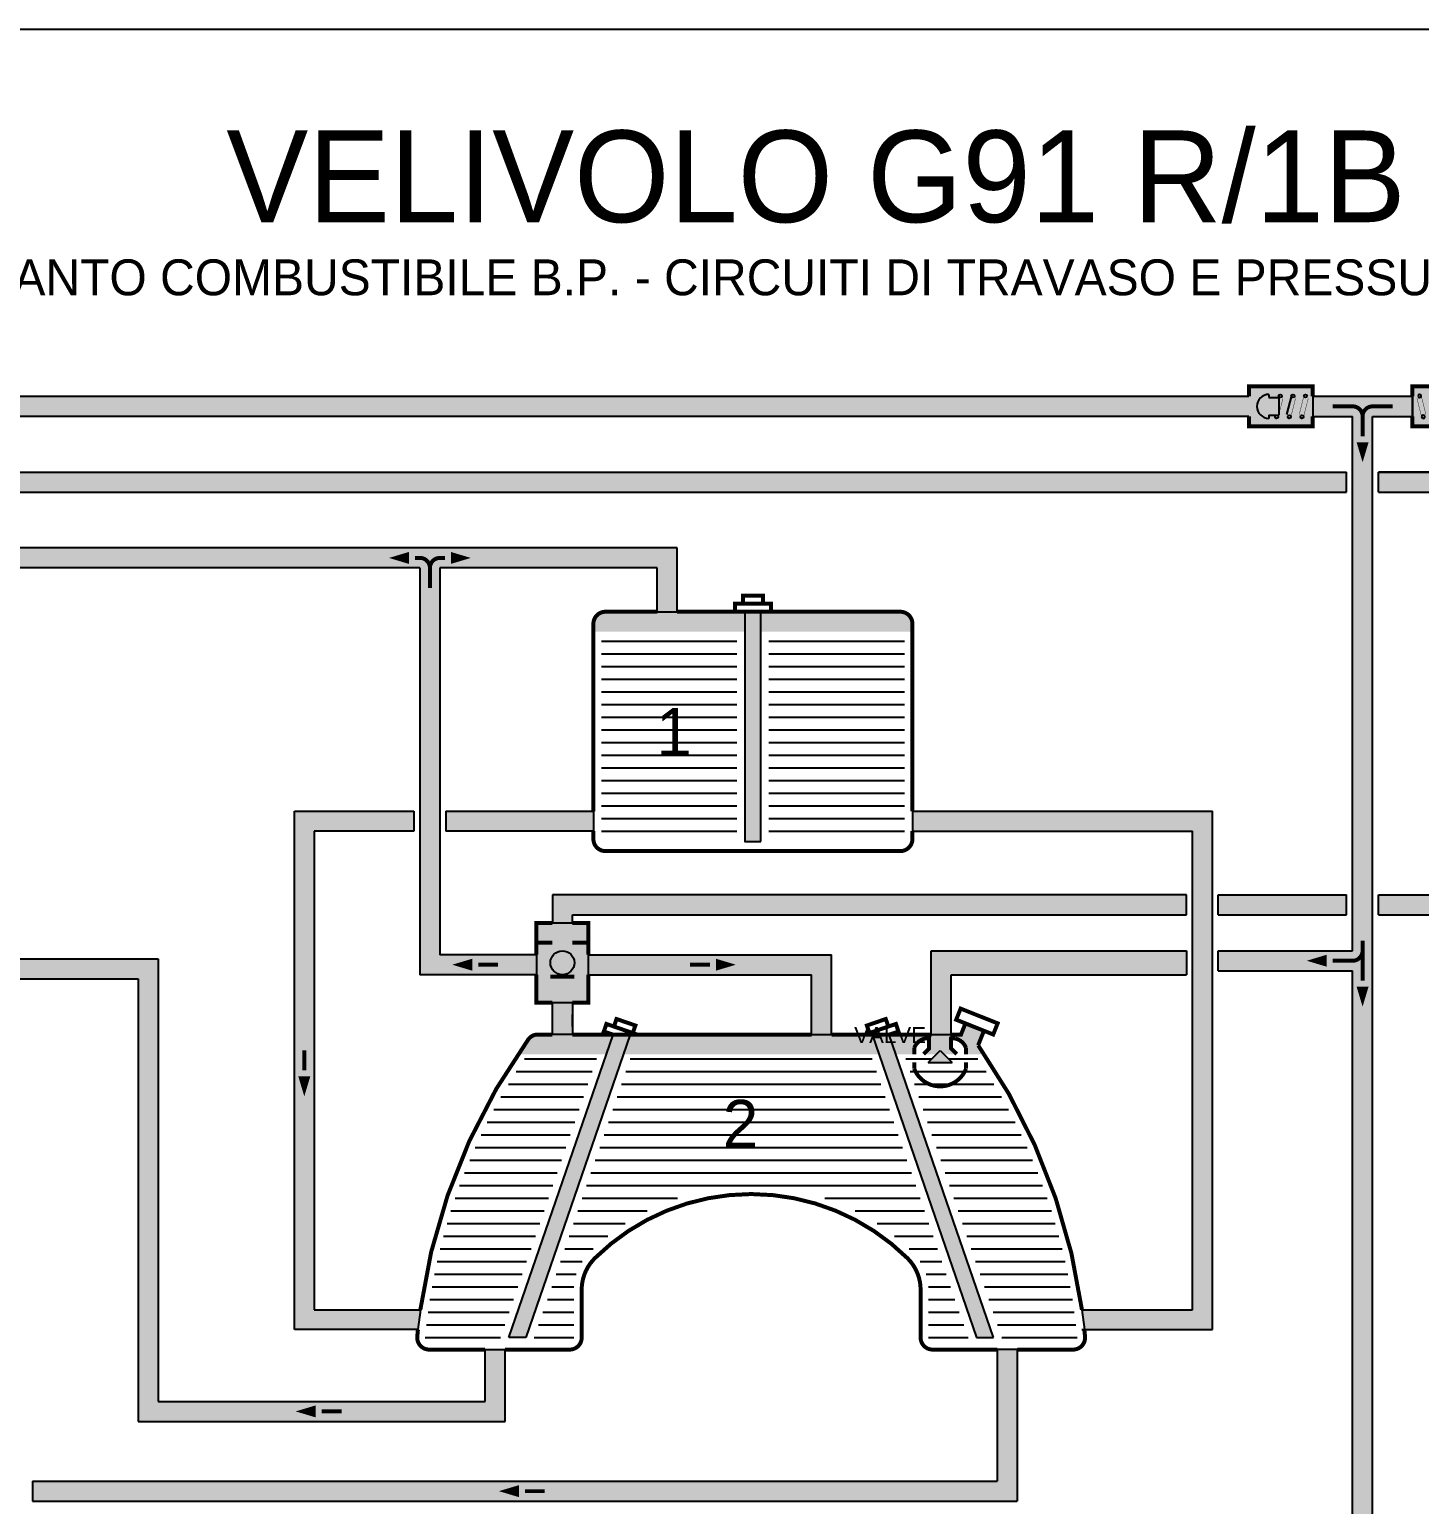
# Model space of a CAD drawing. Header units: millimetres. Extents: x 0 to 1060, y 0 to 730.
# Drawn here: x 332.7 to 681.3, y 360.2 to 730 of the extents above; entities that cross this region are included whole.
import ezdxf
from ezdxf.enums import TextEntityAlignment as Align

# ---------------------------------------------------------------- set-up
doc = ezdxf.new("R2010")
doc.units = ezdxf.units.MM
doc.layers.add('ALIMENTAZIONE COMBUSTIBILE', color=1, linetype='Continuous')
doc.layers.add('ARIA PRESSURIZZATA', color=4, linetype='Continuous')
doc.styles.add('BOLT', font='FRADMCN.TTF', dxfattribs={"height": 4})
doc.styles.add('testo', font='ARIAL.TTF', dxfattribs={"height": 4})
doc.styles.add('TITOLO', font='', dxfattribs={"height": 4})
doc.styles.get('TITOLO').set_extended_font_data('Baskerville Old Face')
pattern_1 = [(0, (33.273, 49.6305), (1e-15, 3.175), [])]

# ---------------------------------------------------------------- blocks, each defined once
blk = doc.blocks.new('1')
blk.add_hatch(color=256).paths.add_polyline_path([(22, -57.59), (26, -57.59), (26, 0), (22, 0)])
at = {"layer": 'ALIMENTAZIONE COMBUSTIBILE'}
h = blk.add_hatch(dxfattribs=at)
h.set_pattern_fill('ANSI31', color=256, angle=315, style=0)
h.set_pattern_definition([(0, (185.4768, -1.224), (1e-15, 3.175), [])])
h.paths.add_polyline_path([(20, -5), (-14, -5), (-14, -50), (-14, -55), (-14, -57, 0.414214), (-13, -58), (20, -58)])
h.paths.add_polyline_path([(62, -5), (28, -5), (28, -58), (61, -58, 0.414214), (62, -57), (62, -55), (62, -50)])
at = {"layer": 'ARIA PRESSURIZZATA'}
h = blk.add_hatch(color=256, dxfattribs=at)
h.paths.add_polyline_path([(22, 0), (19.5, 0), (5, 0), (0, 0), (-13, 0, 0.414214), (-16, -3), (-16, -5), (22, -5)])
h.paths.add_polyline_path([(64, -3, 0.414214), (61, 0), (26, 0), (26, -5), (64, -5)])
at = {"const_width": 1}
for points in [[(26.5, 2), (26.5, 4), (21.5, 4), (21.5, 2)], [(28.5, 0), (28.5, 2), (19.5, 2), (19.5, 0)]]:
    blk.add_lwpolyline(points, close=True, dxfattribs=at)
for points in [[(0, 0), (-13, 0, 0.414214), (-16, -3), (-16, -50)], [(64, -50), (64, -3, 0.414214), (61, 0), (5, 0)], [(-16, -55), (-16, -57, 0.414214), (-13, -60), (61, -60, 0.414214), (64, -57), (64, -55)]]:
    blk.add_lwpolyline(points, format="xyb", dxfattribs=at)
blk.add_lwpolyline([(26, -57.59), (26, 0), (22, 0), (22, -57.59)], close=True)
at = {"style": 'BOLT'}
blk.add_text('1', height=12, dxfattribs=at).set_placement((-0.22, -36.09))
blk = doc.blocks.new('VALVOLA A GALLEGGIANTE')
blk.add_hatch(color=256).paths.add_polyline_path([(-0.25, -6), (5.75, -6), (2.75, -3)])
for p, q in [((-0.25, -6), (2.75, -3)), ((2.75, -3), (5.75, -6)), ((-0.25, -6), (5.75, -6))]:
    blk.add_line(p, q)
at = {"const_width": 1}
for points in [[(-1.41, -3.91), (0, -2.5), (0, 0), (-1, 0, 0.259924), (-3.75, -2.4), (-3.75, -4)], [(6.91, -3.91), (5.5, -2.5), (5.5, 0), (6.5, 0, -0.259924), (9.25, -2.4), (9.25, -4)], [(-3.75, -6), (-3.75, -7.6, 0.677219), (9.25, -7.6), (9.25, -6)]]:
    blk.add_lwpolyline(points, format="xyb", dxfattribs=at)
blk = doc.blocks.new('2')
for points in [[(15.27, 0), (19.5, 0), (-6.69, -76), (-10.93, -76)], [(84.41, 0), (80.18, 0), (106.37, -76), (110.61, -76)]]:
    blk.add_hatch(color=256).paths.add_polyline_path(points)
at = {"layer": 'ALIMENTAZIONE COMBUSTIBILE'}
blk.add_hatch(color=256, dxfattribs=at).paths.add_polyline_path([(97.23, -4), (98.23, -5), (101.48, -5), (99.98, -3.5), (99.98, -1), (100, 0), (95, 0), (94.48, -1), (94.48, -3.5), (93.07, -4.91), (92.98, -5), (96.23, -5)])
h = blk.add_hatch(dxfattribs=at)
h.set_pattern_fill('ANSI31', color=256, angle=315, style=0)
h.set_pattern_definition(pattern_1)
h.paths.add_polyline_path([(90.43, -54.64, -0.200753), (94.34, -64), (94.34, -76, 0.414214), (95.34, -77), (104.6, -77), (79.79, -5), (19.89, -5), (-4.92, -77), (4.34, -77, 0.414214), (5.34, -76), (5.34, -64, -0.200753), (9.25, -54.64, -0.410072)])
h.paths.add_polyline_path([(11.43, -5), (-6.26, -5, 0.116665), (-31.13, -69.26), (-31.74, -74.22, 0.002827), (-31.9, -75.91, 0.441534), (-30.91, -77), (-16.89, -77), (-13.39, -77)])
h.paths.add_polyline_path([(105.94, -5), (101.48, -5), (103.73, -7.25), (103.73, -8.6, -0.677219), (90.73, -8.6), (90.73, -7.25), (92.98, -5), (88.25, -5), (113.07, -77), (116.57, -77), (130.59, -77, 0.441534), (131.58, -75.91, 0.002827), (131.42, -74.22), (130.81, -69.26, 0.116665)])
h = blk.add_hatch(dxfattribs=at)
h.set_pattern_fill('ANSI31', color=256, angle=315, style=0)
h.set_pattern_definition(pattern_1)
h.paths.add_polyline_path([(94.23, -7), (96.23, -5), (92.98, -5), (90.73, -7.25), (90.73, -8.6, 0.677219), (103.73, -8.6), (103.73, -7.25), (101.48, -5), (98.23, -5), (100.23, -7)])
at = {"layer": 'ARIA PRESSURIZZATA'}
h = blk.add_hatch(color=256, dxfattribs=at)
h.paths.add_polyline_path([(90.73, -3.4, -0.259924), (93.48, -1), (94.48, -1), (95, 0), (84.41, 0), (86.14, -5), (90.73, -5)])
h.paths.add_polyline_path([(108.22, 0.93), (103.58, 2.79), (102.47, 0), (100, 0), (99.98, -1), (100.98, -1, -0.259924), (103.73, -3.4), (103.73, -5), (108.36, -5, 0.004605), (106.77, -2.7)])
h.paths.add_polyline_path([(80.18, 0), (19.5, 0), (17.78, -5), (81.9, -5)])
h.paths.add_polyline_path([(15.27, 0), (0, 0), (-3.63, 0, 0.24155), (-6.07, -1.25, 0.00753), (-8.68, -5), (13.54, -5)])
for p, q in [((-10.93, -76), (15.25, -0.05)), ((19.5, 0), (-6.69, -76)), ((80.18, 0), (106.37, -76)), ((110.61, -76), (84.43, -0.05)), ((95, 0), (94.48, -1)), ((100, 0), (99.98, -1)), ((-6.69, -76), (-10.93, -76)), ((106.37, -76), (110.61, -76))]:
    blk.add_line(p, q)
at = {"const_width": 1}
for points in [[(15.43, 2), (16.08, 3.89), (20.81, 2.26), (20.16, 0.37)], [(84.25, 2), (83.6, 3.89), (78.87, 2.26), (79.52, 0.37)], [(101.26, 3.71), (110.54, 0.01), (111.66, 2.8), (102.37, 6.5)]]:
    blk.add_lwpolyline(points, close=True, dxfattribs=at)
for points in [[(0, 0), (-3.63, 0, 0.24155), (-6.07, -1.25, 0.122041), (-33.12, -69, 0.122041)], [(132.8, -69, 0.119074), (106.77, -2.7), (108.22, 0.93)], [(-11.89, -79), (4.34, -79, 0.414214), (7.34, -76), (7.34, -64, -0.200753), (10.66, -56.07, -0.410072), (89.02, -56.07, -0.200753), (92.34, -64), (92.34, -76, 0.414214), (95.34, -79), (111.57, -79)], [(-33.72, -74, 0.002854), (-33.89, -75.72, 0.441534), (-30.91, -79), (-16.89, -79)], [(116.57, -79), (130.59, -79, 0.441534), (133.57, -75.72, 0.002854), (133.4, -74, 0.002854)]]:
    blk.add_lwpolyline(points, format="xyb", dxfattribs=at)
for points in [[(65, 0), (5, 0)], [(15.1, 0), (12.89, 0.76), (13.54, 2.65), (21.23, 0)], [(95, 0), (70, 0)], [(84.58, 0), (86.79, 0.76), (86.14, 2.65), (78.45, 0)], [(103.58, 2.79), (102.47, 0), (100, 0)]]:
    blk.add_lwpolyline(points, dxfattribs=at)
blk.add_blockref('VALVOLA A GALLEGGIANTE', (94.48, -1))
at = {"style": 'BOLT'}
blk.add_text('2', height=12, dxfattribs=at).set_placement((42.72, -28.39))
blk = doc.blocks.new('VALVOLA PER VOLO ROVESCIO')
blk.add_hatch(color=256).paths.add_polyline_path([(7, 0, 1), (13, 0, 1)])
at = {"const_width": 1}
for points in [[(0, 2.5), (0, 6.5), (8, 6.5)], [(5, 2.5), (5, 6.46)], [(13, 6.5), (20, 6.5), (20, 2.5)], [(13.5, 3), (13.5, -3)], [(0, -2.5), (0, -6.5), (8, -6.5)], [(5, -2.5), (5, -6.46)], [(13, -6.5), (20, -6.5), (20, -2.5)]]:
    blk.add_lwpolyline(points, dxfattribs=at)
blk.add_circle((10, 0), 3)
blk = doc.blocks.new('VALVOLA DI NON RITORNO')
h = blk.add_hatch(color=256)
h.paths.add_polyline_path([(7.5, 2.2), (5, 2.2), (5, 3, 1), (5, -3), (5, -2.2), (7.46, -2.2), (7.5, -2.03)])
h.paths.add_polyline_path([(7.44, 2.6, 1), (8.24, 2.6, 1)])
h.paths.add_polyline_path([(7.34, -2.6, 1), (6.54, -2.6, 1)], flags=17)
h.paths.add_polyline_path([(10.52, -2.6, 1), (9.72, -2.6, 1)])
h.paths.add_polyline_path([(10.62, 2.6, 1), (11.42, 2.6, 1)])
h.paths.add_polyline_path([(13.79, 2.6, 1), (14.59, 2.6, 1)])
h.paths.add_polyline_path([(13.69, -2.6, 1), (12.89, -2.6, 1)])
for p, q in [((5, 3), (5, 2.2)), ((5, 2.2), (7.5, 2.2)), ((7.46, 2.7), (7.33, 2.2)), ((7.5, 2.2), (7.5, -2.2)), ((10.63, 2.7), (9.44, -2)), ((5, -2.2), (7.5, -2.2)), ((5, -2.2), (5, -3))]:
    blk.add_line(p, q)
for points, const_width in [([(0, 2.5), (0, 5), (16, 5), (16, 2.5)], 1), ([(7.46, 2.7), (7.33, 2.2)], 0.1), ([(7.33, -2.7), (8.52, 2)], 0.1), ([(10.63, 2.7), (9.44, -2)], 0.1), ([(10.5, -2.7), (11.69, 2)], 0.1), ([(13.8, 2.7), (12.62, -2)], 0.1), ([(13.68, -2.7), (14.87, 2)], 0.1), ([(0, -2.5), (0, -5), (16, -5), (16, -2.5)], 1)]:
    blk.add_lwpolyline(points, dxfattribs=dict(const_width=const_width))
for centre in [(7.84, 2.6), (11.02, 2.6), (14.19, 2.6), (6.94, -2.6), (10.12, -2.6), (13.29, -2.6)]:
    blk.add_circle(centre, 0.4)
blk.add_arc((5, 0), 3, 90, 270)

msp = doc.modelspace()

# ---------------------------------------------------------------- hatches: boundary and pattern name
at = {"layer": 'ALIMENTAZIONE COMBUSTIBILE'}
h = msp.add_hatch(color=256, dxfattribs=at)
h.paths.add_polyline_path([(638.57, 640.5), (638.57, 638), (638.57, 633), (638.57, 630.5), (654.57, 630.5), (654.57, 633), (654.57, 638), (654.57, 640.5)])
h.paths.add_polyline_path([(648.69, 632.5, -1), (648.69, 633.3, -1)], flags=16)
h.paths.add_polyline_path([(652.76, 638.5, -1), (652.76, 637.7, -1)], flags=16)
h.paths.add_polyline_path([(651.86, 633.3, -1), (651.86, 632.5, -1)], flags=16)
h.paths.add_polyline_path([(649.59, 638.5, -1), (649.59, 637.7, -1)], flags=16)
h.paths.add_polyline_path([(646.42, 637.7, 1), (646.42, 638.5, 1)], flags=16)
h.paths.add_polyline_path([(646.07, 633.3), (646.03, 633.3), (645.9, 632.8, -0.343453), (645.51, 632.5, -1), (645.51, 633.3), (643.57, 633.3), (643.57, 632.5, -1), (643.57, 638.5), (643.57, 637.7), (646.07, 637.7)], flags=16)
h = msp.add_hatch(color=256, dxfattribs=at)
h.paths.add_polyline_path([(695.57, 640.5), (695.57, 638), (695.57, 633), (695.57, 630.5), (679.57, 630.5), (679.57, 633), (679.57, 638), (679.57, 640.5)])
h.paths.add_polyline_path([(685.46, 632.5, 1), (685.46, 633.3, 1)], flags=16)
h.paths.add_polyline_path([(681.38, 638.5, 1), (681.38, 637.7, 1)], flags=16)
h.paths.add_polyline_path([(682.28, 633.3, 1), (682.28, 632.5, 1)], flags=16)
h.paths.add_polyline_path([(684.55, 638.5, 1), (684.55, 637.7, 1)], flags=16)
h.paths.add_polyline_path([(687.73, 637.7, -1), (687.73, 638.5, -1)], flags=16)
h.paths.add_polyline_path([(688.07, 633.3), (688.12, 633.3), (688.24, 632.8, 0.343453), (688.63, 632.5, 1), (688.63, 633.3), (690.57, 633.3), (690.57, 632.5, 1), (690.57, 638.5), (690.57, 637.7), (688.07, 637.7)], flags=16)
for points in [[(638.57, 638), (45, 638), (45, 573.48), (48.94, 577), (48.94, 633), (638.57, 633)], [(664.57, 350), (464.89, 350), (464.89, 276), (469.89, 276), (469.89, 345), (669.57, 345), (669.57, 633), (679.57, 633), (679.57, 638), (654.57, 638), (654.57, 633), (664.57, 633), (664.57, 499), (630.89, 499), (630.89, 494), (664.57, 494)], [(629.39, 534), (554.17, 534), (554.17, 529), (624.39, 529), (624.39, 409), (596.69, 409), (597.29, 404), (629.39, 404)], [(365, 497), (258, 497), (258, 492), (360, 492), (360, 381), (452, 381), (452, 399), (447, 399), (447, 386), (365, 386)], [(622.89, 499), (558.89, 499), (558.89, 478), (563.89, 478), (563.89, 493), (622.89, 493)]]:
    msp.add_hatch(color=256, dxfattribs=at).paths.add_polyline_path(points)
h = msp.add_hatch(color=256, dxfattribs=at)
h.paths.add_polyline_path([(474.17, 534), (437.17, 534), (437.17, 529), (474.17, 529)])
h.paths.add_polyline_path([(429.17, 534), (399.17, 534), (399.17, 404), (430.17, 404), (430.77, 409), (404.17, 409), (404.17, 529), (429.17, 529)])
h = msp.add_hatch(color=256, dxfattribs=at)
h.paths.add_polyline_path([(325.5, 366), (216.5, 366), (216.5, 361), (325.5, 361)])
h.paths.add_polyline_path([(580.46, 399), (575.46, 399), (575.46, 366), (333.5, 366), (333.5, 361), (580.46, 361)])
at = {"layer": 'ARIA PRESSURIZZATA'}
for points in [[(663.07, 619), (214.16, 619), (214.16, 614), (663.07, 614)], [(709.75, 614), (719.75, 614), (719.75, 619), (671.07, 619), (671.07, 614), (704.75, 614), (704.75, 345), (839.07, 345), (839.07, 350), (709.75, 350)], [(435.67, 595), (490.17, 595), (490.17, 584), (495.17, 584), (495.17, 600), (189, 600), (189, 527), (194, 527), (194, 595), (430.67, 595), (430.67, 493), (459.89, 493), (459.89, 498), (435.67, 498)], [(622.89, 508), (622.89, 513), (463.89, 513), (463.89, 506), (468.89, 506), (468.89, 508)], [(663.07, 508), (663.07, 513), (630.89, 513), (630.89, 508)], [(703.25, 513), (671.07, 513), (671.07, 508), (703.25, 508)], [(472.89, 498), (472.89, 493), (528.89, 493), (528.89, 478), (533.89, 478), (533.89, 498)], [(468.89, 478), (468.89, 486), (463.89, 486), (463.89, 478)]]:
    msp.add_hatch(color=256, dxfattribs=at).paths.add_polyline_path(points)
h = msp.add_hatch(color=256, dxfattribs=at)
h.paths.add_polyline_path([(472.89, 493), (472.89, 499), (472.89, 506), (468.89, 506), (463.89, 506), (459.89, 506), (459.89, 499), (459.89, 493), (459.89, 486), (463.89, 486), (468.89, 486), (472.89, 486)])
h.paths.add_polyline_path([(463.39, 496, -1), (469.39, 496, -1)], flags=16)

# ---------------------------------------------------------------- linework, layer by layer
msp.add_lwpolyline([(0, 0), (1060, 0), (1060, 730), (0, 730)], close=True)
at = {"const_width": 1}
for points in [[(664.57, 635.5), (659.57, 635.5)], [(667.07, 633), (667.07, 628)], [(669.57, 635.5), (674.57, 635.5)], [(430.67, 597.5), (429.42, 597.5)], [(433.17, 595), (433.17, 590)], [(435.67, 597.5), (436.92, 597.5)], [(667.07, 496.5), (667.07, 501.5)], [(450.28, 495.5), (445.28, 495.5)], [(498.39, 495.5), (503.39, 495.5)], [(664.57, 496.5), (659.57, 496.5)], [(667.07, 496.5), (667.07, 491.5)], [(401.67, 474), (401.67, 469)], [(411, 383.5), (406, 383.5)], [(461.98, 363.5), (456.98, 363.5)]]:
    msp.add_lwpolyline(points, dxfattribs=at)
for points in [[(667.07, 633, 0.414214), (664.57, 635.5)], [(667.07, 633, -0.414214), (669.57, 635.5)], [(433.17, 595, 0.414214), (430.67, 597.5)], [(433.17, 595, -0.414214), (435.67, 597.5)], [(667.07, 499, -0.414214), (664.57, 496.5)]]:
    msp.add_lwpolyline(points, format="xyb", dxfattribs=at)
for points in [[(667.07, 626.5, 3, 0, 0), (667.07, 621.5, 0, 0, 0)], [(427.92, 597.5, 3, 0, 0), (422.92, 597.5, 0, 0, 0)], [(438.42, 597.5, 3, 0, 0), (443.42, 597.5, 0, 0, 0)], [(443.78, 495.5, 3, 0, 0), (438.78, 495.5, 0, 0, 0)], [(504.89, 495.5, 3, 0, 0), (509.89, 495.5, 0, 0, 0)], [(658.07, 496.5, 3, 0, 0), (653.07, 496.5, 0, 0, 0)], [(667.07, 490, 3, 0, 0), (667.07, 485, 0, 0, 0)], [(401.67, 467.5, 3, 0, 0), (401.67, 462.5, 0, 0, 0)], [(404.5, 383.5, 3, 0, 0), (399.5, 383.5, 0, 0, 0)], [(455.48, 363.5, 3, 0, 0), (450.48, 363.5, 0, 0, 0)]]:
    msp.add_lwpolyline(points, format="xyseb")
at = {"layer": 'ALIMENTAZIONE COMBUSTIBILE'}
for p, q in [((638.57, 638), (45, 638)), ((679.57, 638), (654.57, 638)), ((654.57, 638), (654.57, 633)), ((679.57, 633), (679.57, 638)), ((679.57, 638), (679.57, 633)), ((638.57, 633), (48.94, 633)), ((654.57, 633), (664.57, 633)), ((664.57, 499), (664.57, 633)), ((669.57, 345), (669.57, 633)), ((669.57, 633), (679.57, 633)), ((399.17, 404), (399.17, 534)), ((399.17, 534), (429.17, 534)), ((429.17, 534), (429.17, 529)), ((437.17, 534), (437.17, 529)), ((437.17, 534), (474.17, 534)), ((474.17, 534), (474.17, 529)), ((554.17, 534), (629.39, 534)), ((554.17, 534), (554.17, 529)), ((629.39, 404), (629.39, 534)), ((429.17, 529), (404.17, 529)), ((404.17, 529), (404.17, 409)), ((474.17, 529), (437.17, 529)), ((554.17, 529), (624.39, 529)), ((624.39, 409), (624.39, 529)), ((258, 497), (365, 497)), ((365, 497), (365, 386)), ((558.89, 499), (622.89, 499)), ((558.89, 478), (558.89, 499)), ((622.89, 499), (622.89, 493)), ((630.89, 494), (630.89, 499)), ((630.89, 499), (664.57, 499)), ((258, 492), (360, 492)), ((360, 492), (360, 381)), ((563.89, 493), (622.89, 493)), ((563.89, 478), (563.89, 493)), ((630.89, 494), (664.57, 494)), ((664.57, 350), (664.57, 494)), ((558.89, 478), (563.89, 478)), ((404.17, 409), (430.77, 409)), ((430.77, 409), (430.17, 404)), ((596.69, 409), (624.39, 409)), ((596.69, 409), (597.29, 404)), ((430.17, 404), (399.17, 404)), ((596.69, 404), (629.39, 404)), ((447, 386), (447, 399)), ((447, 399), (452, 399)), ((452, 381), (452, 399)), ((580.46, 399), (575.46, 399)), ((575.46, 399), (575.46, 366)), ((580.46, 399), (580.46, 361)), ((365, 386), (447, 386)), ((360, 381), (452, 381)), ((333.5, 366), (575.46, 366)), ((333.5, 366), (333.5, 361)), ((333.5, 361), (580.46, 361))]:
    msp.add_line(p, q, dxfattribs=at)
at = {"layer": 'ARIA PRESSURIZZATA'}
for p, q in [((214.16, 619), (663.07, 619)), ((663.07, 614), (663.07, 619)), ((719.75, 619), (671.07, 619)), ((671.07, 614), (671.07, 619)), ((671.07, 619), (703.25, 619)), ((214.16, 614), (663.07, 614)), ((671.07, 614), (704.75, 614)), ((495.17, 600), (189, 600)), ((495.17, 584), (495.17, 600)), ((430.67, 595), (194, 595)), ((430.67, 595), (430.67, 493)), ((435.67, 595), (435.67, 498)), ((490.17, 595), (435.67, 595)), ((490.17, 584), (490.17, 595)), ((490.17, 584), (495.17, 584)), ((622.89, 513), (463.89, 513)), ((463.89, 513), (463.89, 506)), ((622.89, 508), (622.89, 513)), ((630.89, 513), (663.07, 513)), ((630.89, 508), (630.89, 513)), ((663.07, 508), (663.07, 513)), ((671.07, 508), (671.07, 513)), ((671.07, 513), (703.25, 513)), ((468.89, 506), (468.89, 508)), ((468.89, 508), (622.89, 508)), ((630.89, 508), (663.07, 508)), ((671.07, 508), (703.25, 508)), ((463.89, 506), (468.89, 506)), ((463.89, 506), (468.89, 506)), ((459.89, 498), (435.67, 498)), ((459.89, 498), (459.89, 493)), ((472.89, 498), (472.89, 493)), ((472.89, 498), (533.89, 498)), ((533.89, 478), (533.89, 498)), ((459.89, 493), (430.67, 493)), ((472.89, 493), (528.89, 493)), ((528.89, 478), (528.89, 493)), ((463.89, 480), (463.89, 483)), ((468.89, 480), (468.89, 483)), ((528.89, 478), (533.89, 478))]:
    msp.add_line(p, q, dxfattribs=at)
msp.add_lwpolyline([(463.89, 486), (468.89, 486), (468.89, 478), (463.89, 478)], close=True, dxfattribs=at)

# ---------------------------------------------------------------- block references
for name, p in [('VALVOLA DI NON RITORNO', (638.57, 635.5)), ('1', (490.17, 584)), ('2', (463.89, 478))]:
    msp.add_blockref(name, p)
at = {"xscale": -1}
msp.add_blockref('VALVOLA DI NON RITORNO', (695.57, 635.5), dxfattribs=at)
at = {"rotation": 270}
msp.add_blockref('VALVOLA PER VOLO ROVESCIO', (466.39, 506), dxfattribs=at)

# ---------------------------------------------------------------- texts
at = {"style": 'TITOLO'}
for s, height, p in [('VELIVOLO G91 R/1B', 23, (530, 693.18)), ('IMPIANTO COMBUSTIBILE B.P. - CIRCUITI DI TRAVASO E PRESSURIZZAZIONE', 9, (530, 667.86))]:
    msp.add_text(s, height=height, dxfattribs=at).set_placement(p, align=Align.MIDDLE_CENTER)
at = {"style": 'testo'}
msp.add_text('VALVE', height=4, dxfattribs=at).set_placement((539.57, 475.85))

doc.saveas('drawing.dxf')
